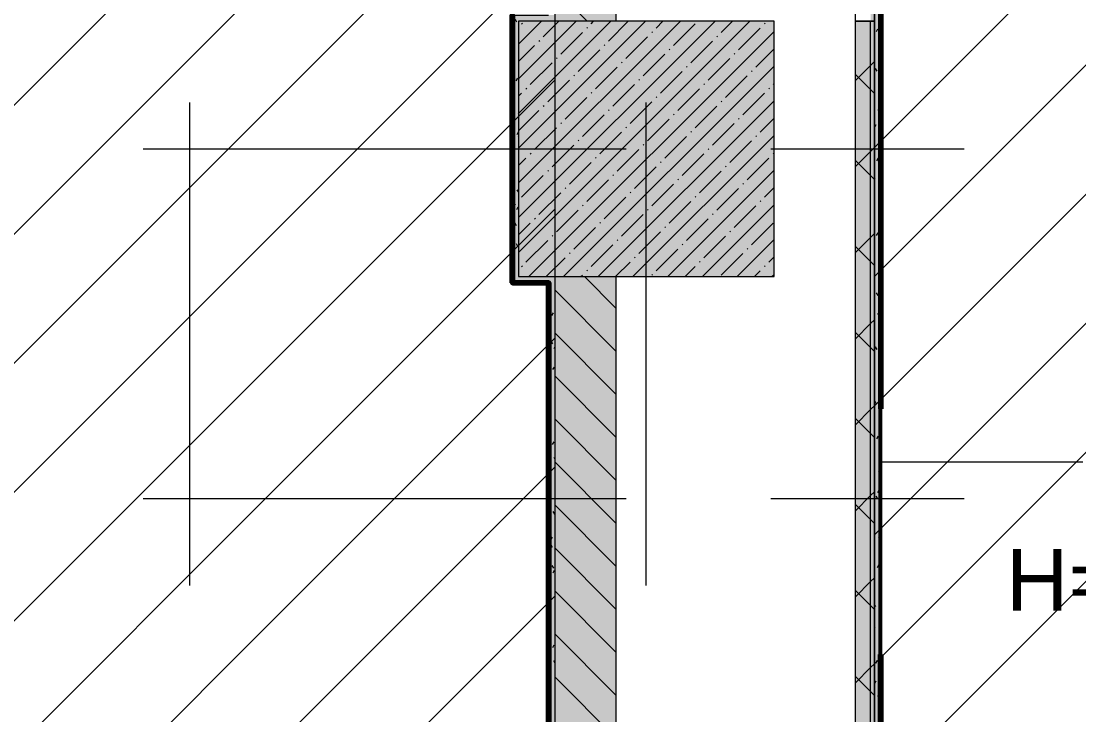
# Model space of a CAD drawing. Header units: millimetres. Extents: x -3817 to 677485, y -22715 to 103890.
# Drawn here: x 339248 to 342725, y 18208 to 20489 of the extents above; entities that cross this region are included whole.
import ezdxf

# ---------------------------------------------------------------- set-up
doc = ezdxf.new("R2010")
doc.units = ezdxf.units.MM
doc.layers.add('PDF _Геометрия', color=7, linetype='Continuous', true_color=0x1d1d1d)
doc.layers.add('PDF _Сплошная заливка', color=7, linetype='Continuous', true_color=0xffffff)
doc.layers.add('PDF _Текст', color=7, linetype='Continuous')
doc.styles.add('PDF GOST-Common', font='arial.ttf')

msp = doc.modelspace()

# ---------------------------------------------------------------- hatches: boundary and pattern name
at = {"layer": 'PDF _Сплошная заливка', "transparency": 33554559}
h = msp.add_hatch(color=256, dxfattribs=at)
h.paths.add_polyline_path([(341203.1, 17119), (341203.1, 19649), (341003.1, 19649), (341003.1, 17119)], flags=0)
h.paths.add_polyline_path([(341003.1, 20489), (341203.1, 20489), (341203.1, 23399), (341003.1, 23399)], flags=0)
h.paths.add_polyline_path([(341003.1, 24239), (341203.1, 24239), (341203.1, 28219), (341003.1, 28219), (341003.1, 25757.6)], flags=0)
for points in [[(340882.9, 19649), (341722.9, 19649), (341722.9, 20489), (340882.9, 20489), (340882.9, 20108.3)], [(341002.9, 19629), (341002.9, 19649), (340882.9, 19649), (340882.9, 19629), (340982.9, 19629)]]:
    msp.add_hatch(color=256, dxfattribs=at).paths.add_polyline_path(points)
h = msp.add_hatch(color=256, dxfattribs=at)
h.paths.add_polyline_path([(341990.4, 17119), (342040.4, 17119), (342040.4, 18406.7), (341990.4, 18406.7), (341990.4, 17283.6)], flags=0)
h.paths.add_polyline_path([(342040.4, 19214.4), (342040.4, 20489), (341990.4, 20489), (341990.4, 19214.4)], flags=0)
h = msp.add_hatch(color=256, dxfattribs=at)
h.paths.add_polyline_path([(342040.4, 17119), (342052.9, 17119), (342052.9, 18406.7), (342040.4, 18406.7), (342040.4, 17283.6)], flags=0)
h.paths.add_polyline_path([(342052.9, 19214.4), (342052.9, 20489), (342040.4, 20489), (342040.4, 19214.4)], flags=0)

# ---------------------------------------------------------------- linework, layer by layer
at = {"layer": 'PDF _Геометрия', "color": 8, "lineweight": 9, "true_color": 0x808080}
for points in [[(331952.9, 29069), (331952.9, 28419), (331352.9, 28419), (331352.9, 27689), (337022.9, 27689), (337022.9, 22669), (334072.9, 22669), (334072.9, 17119), (341003.1, 17119), (341003.1, 29069)], [(357882.9, 17150), (357882.9, 28419), (349202.9, 28419), (349202.9, 28819), (342052.9, 28819), (342052.9, 26599), (342052.9, 17150)]]:
    msp.add_lwpolyline(points, close=True, dxfattribs=at)
at = {"layer": 'PDF _Геометрия', "color": 9, "lineweight": 9, "true_color": 0xc0c0c0}
for points in [[(342052.9, 20073.1), (350398.8, 28419)], [(342052.9, 19648.9), (350823, 28419)], [(342052.9, 19224.6), (351247.3, 28419)], [(342052.9, 18800.3), (351671.6, 28419)], [(342052.9, 18376.1), (352095.8, 28419)], [(342052.9, 17951.8), (352520.1, 28419)], [(345362.1, 17119), (341613.9, 17119), (341613.9, 17172), (342052.9, 17172), (342052.9, 18406.7), (342052.9, 19214.4), (342052.9, 26192), (342052.9, 26605.5), (342072.9, 26605.5), (342072.9, 26192), (342072.9, 19214.4), (342072.9, 18406.7), (342072.9, 17189)], [(340883.1, 23399), (341002.9, 23399), (341002.9, 23379), (341002.9, 20509), (341002.9, 20489), (340882.9, 20489), (340882.9, 19649), (341002.9, 19649), (341002.9, 19629), (341002.9, 17081.5), (340982.9, 17081.5), (340982.9, 19629)], [(341003.1, 20489), (341003.1, 23399)], [(341203.1, 23399), (341203.1, 20489)], [(336128.9, 17119), (341003.1, 21993.2)], [(336553.2, 17119), (341003.1, 21569)], [(336977.5, 17119), (341003.1, 21144.7)], [(337401.7, 17119), (341003.1, 20720.4)], [(340981.9, 19629), (340882.9, 19629), (340862.9, 19629), (340862.9, 20509), (340882.9, 20509), (340981.9, 20509)], [(337826, 17119), (341003.1, 20296.2)], [(338250.3, 17119), (341003.1, 19871.9)], [(341203.1, 19649), (341203.1, 17119), (341003.1, 17119), (341003.1, 19649)], [(338674.5, 17119), (341003.1, 19447.6)], [(342073.1, 19214.4), (342073.1, 18406.7)], [(342075.1, 19214.4), (342075.1, 18406.7)], [(339098.8, 17119), (341003.1, 19023.4)], [(339523, 17119), (341003.1, 18599.1)]]:
    msp.add_lwpolyline(points, dxfattribs=at)
at = {"layer": 'PDF _Геометрия', "color": 231, "lineweight": 70, "true_color": 0xff80c0}
for points in [[(342072.9, 26192), (342072.9, 19214.4)], [(342073.9, 26192), (342073.9, 19214.4)], [(340982.9, 19629), (340982.9, 19628), (340862.9, 19628), (340862.9, 19629), (340982.9, 19629), (340982.9, 17119), (340981.9, 17119), (340981.9, 19629)], [(342073.9, 18406.7), (342073.9, 17189), (342072.9, 17189), (342072.9, 18406.7)]]:
    msp.add_lwpolyline(points, dxfattribs=at)
at = {"layer": 'PDF _Геометрия', "color": 9, "lineweight": 9, "true_color": 0xc0c0c0}
msp.add_lwpolyline([(341990.4, 19214.4), (341990.4, 20489), (342052.9, 20489), (341990.4, 20489), (341990.6, 24239), (342053.1, 24239), (342052.9, 20489), (342052.9, 19214.4), (342052.9, 18406.7), (342052.9, 17119), (341990.4, 17119), (341990.4, 18406.7)], close=True, dxfattribs=at)
at = {"layer": 'PDF _Геометрия', "lineweight": 9}
for points in [[(341108.4, 20489), (341003.1, 20594.2)], [(340882.9, 20413.1), (340958.8, 20489)], [(340882.9, 20299.1), (341072.8, 20489)], [(340882.9, 20185), (341186.9, 20489)], [(340882.9, 20071), (341300.9, 20489)], [(340882.9, 19956.9), (341415, 20489)], [(340882.9, 19842.9), (341529, 20489)], [(340882.9, 19728.8), (341643.1, 20489)], [(340893.3, 20480.5), (340895.6, 20482.9)], [(340964.5, 20437.8), (341015.8, 20489)], [(341121.4, 20480.5), (341129.8, 20489)], [(341178.4, 20423.5), (341243.9, 20489)], [(341335.2, 20466.3), (341357.9, 20489)], [(341392.2, 20409.2), (341463.5, 20480.5)], [(341549, 20452), (341586, 20489)], [(341691.6, 20480.5), (341694, 20482.9)], [(340917.1, 19649), (341722.9, 20454.8)], [(341021.6, 20380.7), (341092.9, 20452)], [(341107.1, 20466.3), (341109.5, 20468.6)], [(341321, 20452), (341323.3, 20454.4)], [(341606.1, 20395), (341677.4, 20466.3)], [(340950.3, 20423.5), (340952.7, 20425.9)], [(341164.1, 20409.2), (341166.5, 20411.6)], [(341235.4, 20366.5), (341306.7, 20437.8)], [(341449.3, 20352.2), (341520.5, 20423.5)], [(341534.8, 20437.8), (341537.2, 20440.1)], [(340882.9, 20356.1), (340936, 20409.2)], [(341078.6, 20323.7), (341149.9, 20395)], [(341292.4, 20309.4), (341363.7, 20380.7)], [(341378, 20395), (341380.3, 20397.4)], [(341591.8, 20380.7), (341594.2, 20383.1)], [(341663.1, 20338), (341722.9, 20397.8)], [(340921.8, 20280.9), (340993.1, 20352.2)], [(341007.3, 20366.5), (341009.7, 20368.8)], [(341221.2, 20352.2), (341223.5, 20354.6)], [(341506.3, 20295.2), (341577.6, 20366.5)], [(341031.2, 19649), (341722.9, 20340.7)], [(341064.3, 20309.4), (341066.7, 20311.8)], [(341135.6, 20266.7), (341206.9, 20338)], [(341349.5, 20252.4), (341420.7, 20323.7)], [(341435, 20338), (341437.4, 20340.3)], [(341563.3, 20238.2), (341634.6, 20309.4)], [(341648.8, 20323.7), (341651.2, 20326.1)], [(340978.8, 20223.9), (341050.1, 20295.2)], [(341192.6, 20209.7), (341263.9, 20280.9)], [(341278.2, 20295.2), (341280.6, 20297.6)], [(341492, 20280.9), (341494.4, 20283.3)], [(341720.1, 20280.9), (341722.9, 20283.7)], [(340882.9, 20242), (340893.3, 20252.4)], [(340907.5, 20266.7), (340909.9, 20269)], [(341035.8, 20166.9), (341107.1, 20238.2)], [(341121.4, 20252.4), (341123.7, 20254.8)], [(341335.2, 20238.2), (341337.6, 20240.5)], [(341406.5, 20195.4), (341477.8, 20266.7)], [(341620.3, 20181.1), (341691.6, 20252.4)], [(341705.9, 20266.7), (341708.2, 20269)], [(340964.5, 20209.7), (340966.9, 20212)], [(341145.2, 19649), (341722.9, 20226.7)], [(341249.7, 20152.6), (341321, 20223.9)], [(341463.5, 20138.4), (341534.8, 20209.7)], [(341549, 20223.9), (341551.4, 20226.3)], [(340882.9, 20128), (340950.3, 20195.4)], [(341092.9, 20109.9), (341164.1, 20181.1)], [(341178.4, 20195.4), (341180.8, 20197.8)], [(341392.2, 20181.1), (341394.6, 20183.5)], [(341606.1, 20166.9), (341608.4, 20169.3)], [(341677.4, 20124.1), (341722.9, 20169.7)], [(340936, 20067.1), (341007.3, 20138.4)], [(341021.6, 20152.6), (341023.9, 20155)], [(341235.4, 20138.4), (341237.8, 20140.7)], [(341306.7, 20095.6), (341378, 20166.9)], [(341520.5, 20081.3), (341591.8, 20152.6)], [(341078.6, 20095.6), (341081, 20098)], [(341149.9, 20052.8), (341221.2, 20124.1)], [(341259.3, 19649), (341722.9, 20112.6)], [(341363.7, 20038.6), (341435, 20109.9)], [(341449.3, 20124.1), (341451.6, 20126.5)], [(341663.1, 20109.9), (341665.5, 20112.2)], [(340993.1, 20010.1), (341064.3, 20081.3)], [(341206.9, 19995.8), (341278.2, 20067.1)], [(341292.4, 20081.3), (341294.8, 20083.7)], [(341506.3, 20067.1), (341508.7, 20069.5)], [(341577.6, 20024.3), (341648.8, 20095.6)], [(340882.9, 20013.9), (340907.5, 20038.6)], [(340921.8, 20052.8), (340924.1, 20055.2)], [(341135.6, 20038.6), (341138, 20040.9)], [(341420.7, 19981.6), (341492, 20052.8)], [(341634.6, 19967.3), (341705.9, 20038.6)], [(341720.1, 20052.8), (341722.5, 20055.2)], [(340978.8, 19995.8), (340981.2, 19998.2)], [(341050.1, 19953), (341121.4, 20024.3)], [(341263.9, 19938.8), (341335.2, 20010.1)], [(341349.5, 20024.3), (341351.8, 20026.7)], [(341373.3, 19649), (341722.9, 19998.6)], [(341477.8, 19924.5), (341549, 19995.8)], [(341563.3, 20010.1), (341565.7, 20012.4)], [(340893.3, 19910.3), (340964.5, 19981.6)], [(341107.1, 19896), (341178.4, 19967.3)], [(341192.6, 19981.6), (341195, 19983.9)], [(341406.5, 19967.3), (341408.9, 19969.7)], [(340950.3, 19853.2), (341021.6, 19924.5)], [(341035.8, 19938.8), (341038.2, 19941.2)], [(341249.7, 19924.5), (341252, 19926.9)], [(341321, 19881.8), (341392.2, 19953)], [(341534.8, 19867.5), (341606.1, 19938.8)], [(341620.3, 19953), (341622.7, 19955.4)], [(341691.6, 19910.3), (341722.9, 19941.6)], [(341164.1, 19839), (341235.4, 19910.3)], [(341378, 19824.7), (341449.3, 19896)], [(341463.5, 19910.3), (341465.9, 19912.6)], [(341677.4, 19896), (341679.7, 19898.4)], [(341007.3, 19796.2), (341078.6, 19867.5)], [(341092.9, 19881.8), (341095.2, 19884.1)], [(341306.7, 19867.5), (341309.1, 19869.9)], [(341487.4, 19649), (341722.9, 19884.5)], [(341520.5, 19853.2), (341522.9, 19855.6)], [(341591.8, 19810.5), (341663.1, 19881.8)], [(340882.9, 19785.9), (340921.8, 19824.7)], [(340936, 19839), (340938.4, 19841.4)], [(341149.9, 19824.7), (341152.2, 19827.1)], [(341221.2, 19782), (341292.4, 19853.2)], [(341435, 19767.7), (341506.3, 19839)], [(341648.8, 19753.5), (341720.1, 19824.7)], [(341064.3, 19739.2), (341135.6, 19810.5)], [(341278.2, 19724.9), (341349.5, 19796.2)], [(341363.7, 19810.5), (341366.1, 19812.9)], [(341577.6, 19796.2), (341579.9, 19798.6)], [(340907.5, 19696.4), (340978.8, 19767.7)], [(340993.1, 19782), (340995.4, 19784.3)], [(341121.4, 19682.2), (341192.6, 19753.5)], [(341206.9, 19767.7), (341209.3, 19770.1)], [(341420.7, 19753.5), (341423.1, 19755.8)], [(341492, 19710.7), (341563.3, 19782)], [(341601.4, 19649), (341722.9, 19770.5)], [(341050.1, 19724.9), (341052.5, 19727.3)], [(341335.2, 19667.9), (341406.5, 19739.2)], [(341549, 19653.7), (341620.3, 19724.9)], [(341634.6, 19739.2), (341637, 19741.6)], [(340893.3, 19682.2), (340895.6, 19684.5)], [(340974.1, 19649), (341035.8, 19710.7)], [(341202.2, 19649), (341249.7, 19696.4)], [(341263.9, 19710.7), (341266.3, 19713.1)], [(341430.3, 19649), (341463.5, 19682.2)], [(341477.8, 19696.4), (341480.1, 19698.8)], [(341691.6, 19682.2), (341694, 19684.5)], [(341705.9, 19696.4), (341722.9, 19713.5)], [(341088.2, 19649), (341092.9, 19653.7)], [(341203.1, 19545.7), (341099.9, 19649)], [(341107.1, 19667.9), (341109.5, 19670.3)], [(341321, 19653.7), (341323.3, 19656)], [(341658.4, 19649), (341677.4, 19667.9)], [(341715.5, 19649), (341722.9, 19656.4)], [(341203.1, 19404.3), (341003.1, 19604.3)], [(341203.1, 19262.9), (341003.1, 19462.9)], [(341203.1, 19121.4), (341003.1, 19321.4)], [(341203.1, 18980), (341003.1, 19180)], [(341203.1, 18838.6), (341003.1, 19038.6)], [(341203.1, 18697.2), (341003.1, 18897.2)], [(341203.1, 18555.8), (341003.1, 18755.8)], [(341203.1, 18414.3), (341003.1, 18614.3)], [(341203.1, 18272.9), (341003.1, 18472.9)], [(341203.1, 18131.5), (341003.1, 18331.5)]]:
    msp.add_lwpolyline(points, dxfattribs=at)
at = {"layer": 'PDF _Геометрия', "color": 231, "lineweight": 70, "true_color": 0xff80c0}
msp.add_lwpolyline([(340861.9, 19629), (340861.9, 20509), (340862.9, 20509), (340862.9, 19629)], close=True, dxfattribs=at)
at = {"layer": 'PDF _Геометрия', "color": 253, "lineweight": 9, "true_color": 0x9b9b9b}
for points in [[(340877.6, 20485.5), (340872.5, 20494.2)], [(342052.9, 20481.3), (342055.3, 20481.3)], [(340862.9, 20450.8), (340866.5, 20450.8)], [(342063.3, 20462.3), (342058.3, 20453.6)], [(342072.9, 20418), (342069.4, 20411.9)], [(340868.1, 20342.8), (340863, 20334.1)], [(342052.9, 20359.4), (342055.3, 20359.4)], [(342061.6, 20324.4), (342056.6, 20333.2)], [(340879.2, 20301.2), (340874.2, 20292.5)], [(340862.9, 20268), (340866.5, 20268)], [(340863.4, 20266.2), (340862.9, 20267.1)], [(342052.9, 20268), (342055.3, 20268)], [(340862.9, 20207), (340866.5, 20207)], [(340882.9, 20185.6), (340881.3, 20182.8)], [(342069.8, 20188.4), (342064.8, 20197.1)], [(342052.9, 20146), (342055.3, 20146)], [(342058.1, 20148.5), (342053.1, 20139.8)], [(340862.9, 20115.6), (340866.5, 20115.6)], [(340882.2, 20123.5), (340877.2, 20114.8)], [(340882.9, 20110.5), (340881.8, 20112.4)], [(342054, 20080.5), (342052.9, 20078.5)], [(342065.2, 20038.9), (342060.1, 20030.1)], [(342052.9, 20024.1), (342055.3, 20024.1)], [(342055.6, 19969), (342052.9, 19973.8)], [(340862.9, 19932.7), (340866.5, 19932.7)], [(340882.9, 19927.7), (340878.8, 19934.7)], [(342052.9, 19932.7), (342055.3, 19932.7)], [(340872.7, 19884.4), (340867.7, 19893.1)], [(340862.9, 19871.7), (340866.5, 19871.7)], [(340881.1, 19877.8), (340876.1, 19869.1)], [(340876.8, 19816.3), (340871.7, 19825.1)], [(342052.9, 19834.8), (342052.9, 19834.7)], [(342052.9, 19810.8), (342055.3, 19810.8)], [(342064.1, 19793.1), (342059.1, 19784.4)], [(340862.9, 19780.3), (340866.5, 19780.3)], [(340880.9, 19748.3), (340875.8, 19757)], [(342072.9, 19747.4), (342070.2, 19742.8)], [(340869.7, 19706.7), (340864.7, 19715.4)], [(342052.9, 19688.8), (342055.3, 19688.8)], [(340868.9, 19673.7), (340863.8, 19665)], [(340917.5, 19627.9), (340927.5, 19627.9)], [(340982.9, 19627.9), (340988.5, 19627.9), (340978.4, 19627.9)], [(342072.9, 19634.4), (342071, 19637.6)], [(342052.9, 19597.4), (342055.3, 19597.4)], [(342064.9, 19587.2), (342059.9, 19596)], [(340987.5, 19563.5), (340982.9, 19571.6)], [(340985.6, 19571.1), (340982.9, 19566.4)], [(340982.9, 19566.9), (340988.5, 19566.9)], [(340996.8, 19529.4), (340991.7, 19520.7)], [(342069, 19519.2), (342064, 19527.9)], [(340982.9, 19475.5), (340988.5, 19475.5)], [(342052.9, 19475.5), (342055.3, 19475.5)], [(342072.9, 19451.5), (342068, 19459.9)], [(340995.7, 19427.5), (340990.7, 19436.2)], [(341002.9, 19418.1), (340998.8, 19411.1)], [(342054.8, 19411.3), (342052.9, 19408)], [(342061.9, 19409.5), (342056.9, 19418.3)], [(340999.8, 19351.7), (340994.7, 19343)], [(342052.9, 19353.6), (342055.3, 19353.6)], [(342054.8, 19299.9), (342052.9, 19303.2)], [(342072.9, 19320.7), (342072.1, 19319.3)], [(340982.9, 19292.6), (340988.5, 19292.6)], [(340982.9, 19231.6), (340988.5, 19231.6)], [(342052.9, 19262.1), (342055.3, 19262.1)], [(342058.9, 19231.8), (342053.9, 19240.5)], [(342053.7, 19165.6), (342052.9, 19164.1)], [(340982.9, 19140.2), (340988.5, 19140.2)], [(342052.9, 19140.2), (342055.3, 19140.2)], [(340998.7, 19106), (340993.6, 19097.3)], [(342064.9, 19123.9), (342059.9, 19115.2)], [(341002.9, 19049.3), (340999.9, 19054.4)], [(342052.9, 19018.3), (342055.3, 19018.3)], [(342072, 19014.3), (342066.9, 19005.6)], [(340982.9, 18957.3), (340988.5, 18957.3)], [(342052.9, 18926.8), (342055.3, 18926.8)], [(342064.1, 18918.1), (342059.1, 18926.8)], [(342067.9, 18946.2), (342062.8, 18937.5)], [(340986.4, 18901.9), (340982.9, 18895.8)], [(340982.9, 18896.4), (340988.5, 18896.4)], [(341002, 18868), (340996.9, 18876.7)], [(340990.8, 18826.3), (340985.8, 18835)], [(340982.9, 18804.9), (340988.5, 18804.9)], [(340993.5, 18792.2), (340988.5, 18783.5)], [(342052.9, 18804.9), (342055.3, 18804.9)], [(342072.3, 18782), (342067.2, 18790.7)], [(340994.9, 18758.3), (340989.9, 18767)], [(340989.4, 18724.2), (340984.4, 18715.5)], [(340999, 18690.3), (340994, 18699)], [(341000.6, 18682.6), (340995.5, 18673.9)], [(342052.9, 18683), (342055.3, 18683)], [(342066.8, 18700.5), (342061.8, 18691.8)], [(340987.8, 18648.6), (340982.9, 18657.2)], [(340982.9, 18622), (340988.5, 18622)], [(342052.9, 18591.6), (342055.3, 18591.6)], [(342058.1, 18562.7), (342053.1, 18571.4)], [(340982.9, 18561.1), (340988.5, 18561.1)], [(340984.8, 18470.9), (340982.9, 18474.3)], [(340982.9, 18469.6), (340988.5, 18469.6)], [(340988.3, 18478.5), (340983.3, 18469.8)], [(342054.5, 18496.4), (342052.9, 18493.6)], [(342052.9, 18469.6), (342055.3, 18469.6)], [(340999.5, 18436.8), (340994.4, 18428.1)], [(341002.9, 18378.7), (340999.1, 18385.2)], [(342061.6, 18386.7), (342056.6, 18378)], [(342052.9, 18347.7), (342055.3, 18347.7)], [(342057.5, 18318.7), (342052.9, 18310.7)], [(340982.9, 18286.8), (340988.5, 18286.8)], [(342052.9, 18256.3), (342055.3, 18256.3)], [(342068.7, 18277.1), (342063.6, 18268.4)], [(340982.9, 18225.8), (340988.5, 18225.8)]]:
    msp.add_lwpolyline(points, dxfattribs=at)
at = {"layer": 'PDF _Геометрия', "color": 7, "lineweight": 9}
msp.add_lwpolyline([(341722.9, 20489), (340882.9, 20489), (340882.9, 19649), (341722.9, 19649)], close=True, dxfattribs=at)
for points in [[(342040.4, 17119), (342040.4, 18406.7), (342040.4, 19214.4), (342040.4, 20489)], [(342074.1, 19039.5), (342738.6, 19039.5)]]:
    msp.add_lwpolyline(points, dxfattribs=at)
at = {"layer": 'PDF _Геометрия', "color": 6, "lineweight": 9, "true_color": 0xff1dff}
for points in [[(341990.4, 20293.5), (342040.4, 20343.5), (342052.9, 20356)], [(342052.9, 20251.6), (342040.4, 20264.1), (341990.4, 20314.1)], [(341990.4, 20010.6), (342040.4, 20060.6), (342052.9, 20073.1)], [(342052.9, 19968.8), (342040.4, 19981.3), (341990.4, 20031.3)], [(341990.4, 19727.8), (342040.4, 19777.8), (342052.9, 19790.3)], [(342052.9, 19685.9), (342040.4, 19698.4), (341990.4, 19748.4)], [(341990.4, 19444.9), (342040.4, 19494.9), (342052.9, 19507.4)], [(342052.9, 19403.1), (342040.4, 19415.6), (341990.4, 19465.6)], [(341990.4, 19162.1), (342040.4, 19212.1), (342042.7, 19214.4), (342052.9, 19224.6)], [(342052.9, 19120.2), (342040.4, 19132.7), (341990.4, 19182.7)], [(341990.4, 18879.2), (342040.4, 18929.2), (342052.9, 18941.7)], [(342052.9, 18837.4), (342040.4, 18849.9), (341990.4, 18899.9)], [(341990.4, 18596.4), (342040.4, 18646.4), (342052.9, 18658.9)], [(342052.9, 18554.5), (342040.4, 18567), (341990.4, 18617)], [(341990.4, 18313.6), (342040.4, 18363.6), (342052.9, 18376.1)], [(342052.9, 18271.7), (342040.4, 18284.2), (341990.4, 18334.2)]]:
    msp.add_lwpolyline(points, dxfattribs=at)
at = {"layer": 'PDF _Геометрия', "color": 253, "lineweight": 9, "true_color": 0xaaaaaa}
for points in [[(339802.9, 18633.7), (339802.9, 20221.2)], [(341302.9, 18633.7), (341302.9, 20221.2)], [(339649.1, 20069), (341236.6, 20069)], [(341712.9, 20069), (342347.9, 20069)], [(339649.1, 18919), (341236.6, 18919)], [(341712.9, 18919), (342347.9, 18919)]]:
    msp.add_lwpolyline(points, dxfattribs=at)
at = {"layer": 'PDF _Геометрия', "color": 231, "lineweight": 9, "true_color": 0xff80c0}
msp.add_lwpolyline([(340981.9, 19629), (340982.9, 19629)], dxfattribs=at)
at = {"layer": 'PDF _Геометрия', "color": 231, "lineweight": 53, "true_color": 0xff80c0}
msp.add_lwpolyline([(342072.9, 18406.7), (342072.9, 19214.4)], dxfattribs=at)
at = {"layer": 'PDF _Сплошная заливка', "lineweight": 35, "transparency": 33554559}
for points in [[(342072.9, 19214.4), (342072.9, 26192), (342052.9, 19214.4), (342052.9, 26192)], [(342052.9, 20489), (342053.1, 24239), (342040.4, 20489), (342040.6, 24239)], [(340882.9, 19629), (340882.9, 20509), (340862.9, 19629), (340862.9, 20509)], [(341002.9, 20489), (341002.9, 20509), (340882.9, 20489), (340882.9, 20509)], [(341002.9, 17081.5), (341002.9, 19629), (340982.9, 17081.5), (340982.9, 19629)], [(341990.4, 18406.7), (342040.4, 18406.7), (341990.4, 19214.4), (342040.4, 19214.4)], [(342040.4, 18406.7), (342052.9, 18406.7), (342040.4, 19214.4), (342052.9, 19214.4)], [(342072.9, 18406.7), (342072.9, 19214.4), (342052.9, 18406.7), (342052.9, 19214.4)], [(342072.9, 17172), (342072.9, 18406.7), (342052.9, 17172), (342052.9, 18406.7)]]:
    msp.add_solid(points, dxfattribs=at)
at = {"layer": 'PDF _Сплошная заливка', "color": 254, "lineweight": 35, "true_color": 0xffb9dc, "transparency": 33554559}
for points in [[(340861.9, 19629), (340862.9, 19629), (340861.9, 20108.3)], [(340982.9, 19628), (340982.9, 19629), (340862.9, 19628)]]:
    msp.add_solid(points, dxfattribs=at)

# ---------------------------------------------------------------- texts
at = {"layer": 'PDF _Текст', "color": 250, "true_color": 0x3c3c3c, "insert": (342485.4, 18650.2), "char_height": 203.2, "attachment_point": 4, "style": 'PDF GOST-Common'}
msp.add_mtext('Н=от 7120мм', dxfattribs=at)

doc.saveas('drawing.dxf')
